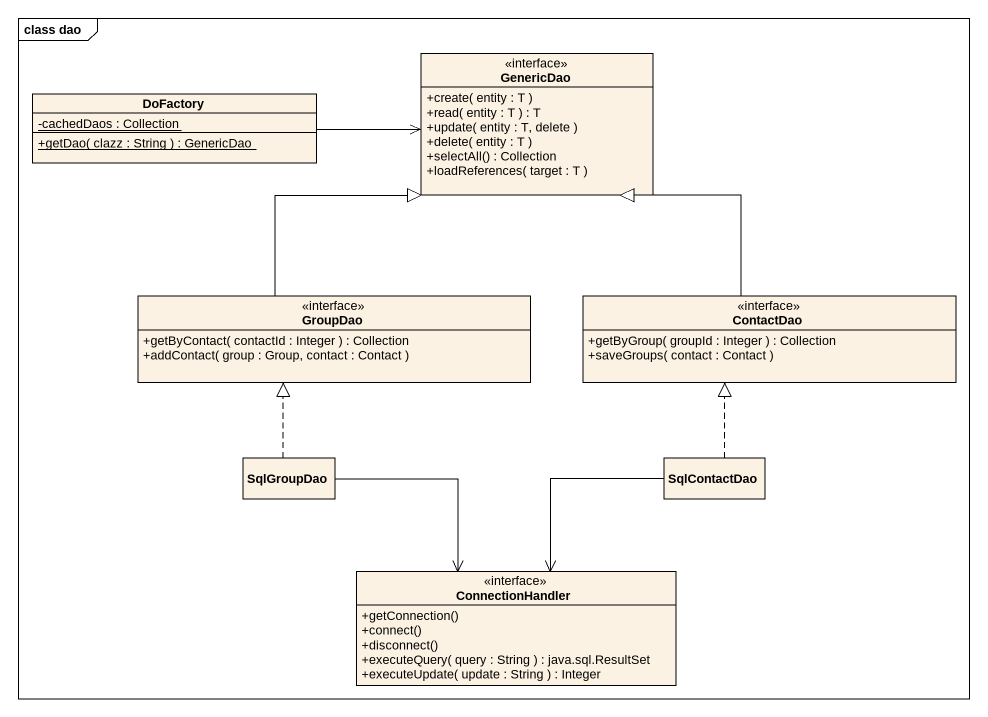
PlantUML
@startuml
mainframe class dao
hide circle
hide empty members
skinparam classAttributeIconSize 0
interface GenericDao {
  +create( entity : T )
  +read( entity : T ) : T
  +update( entity : T, delete )
  +delete( entity : T )
  +selectAll() : Collection
  +loadReferences( target : T )
}
class DoFactory {
  {static} -cachedDaos : Collection
  {static} +getDao( clazz : String ) : GenericDao
}
interface GroupDao {
  +getByContact( contactId : Integer ) : Collection
  +addContact( group : Group, contact : Contact )
}
interface ContactDao {
  +getByGroup( groupId : Integer ) : Collection
  +saveGroups( contact : Contact )
}
class SqlGroupDao
class SqlContactDao
interface ConnectionHandler {
  +getConnection()
  +connect()
  +disconnect()
  +executeQuery( query : String ) : java.sql.ResultSet
  +executeUpdate( update : String ) : Integer
}
DoFactory -right-> GenericDao
GroupDao -up-|> GenericDao
ContactDao -up-|> GenericDao
SqlGroupDao .up.|> GroupDao
SqlGroupDao --> ConnectionHandler
SqlContactDao .up.|> ContactDao
SqlContactDao --> ConnectionHandler
@enduml
